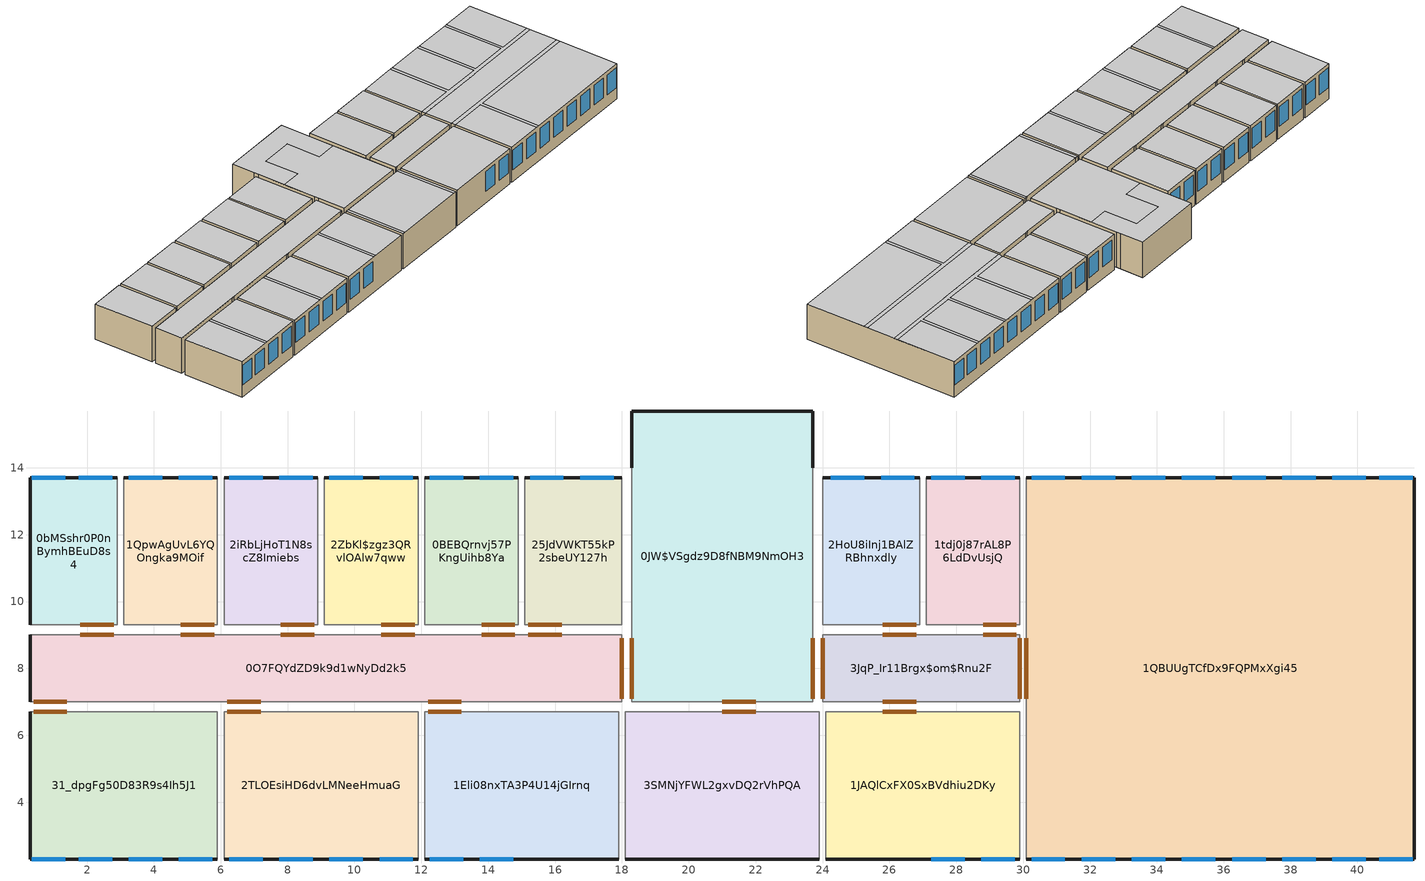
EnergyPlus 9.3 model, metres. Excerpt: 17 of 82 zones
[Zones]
2TLOEsiHD6dvLMNeeHmuaG
 floor ground (BS Ground Floor): 11.9,6.7 11.9,2.3 6.1,2.3 6.1,6.7 z-3
 wall outside (BS Exterior Wall): 6.1,2.3 11.9,2.3 z-3:-0.3
 wall to 31_dpgFg50D83R9s4Ih5J1 (BS Interior Wall): 6.1,6.7 6.1,2.3 z-3:-0.3
 wall to 1Eli08nxTA3P4U14jGIrnq (BS Interior Wall): 11.9,2.3 11.9,6.7 z-3:-0.3
 wall to 0O7FQYdZD9k9d1wNyDd2k5 (BS Interior Wall): 11.9,6.7 6.1,6.7 z-3:-0.3
 window (BS Exterior Window): 7.75,2.3 8.75,2.3 / 6.25,2.3 7.25,2.3 / 9.25,2.3 10.25,2.3 / 10.75,2.3 11.75,2.3 z-2.1:-0.6
 door inside (BS Door): 7.2,6.7 6.2,6.7 z-3:-0.9
 ceiling to 09WsbmJJv6TgaWqeocPstf (BS Ceiling): 8.9,2.3 8.9,6.7 6.1,6.7 6.1,2.3 z-0.3
 ceiling adiabatic (BS Ceiling): 9.1,2.3 9.1,6.7 8.9,6.7 8.9,2.3 z-0.3
 ceiling to 3UMvCGGJzBQvwT9cleEubf (BS Ceiling): 11.9,2.3 11.9,6.7 9.1,6.7 9.1,2.3 z-0.3
31_dpgFg50D83R9s4Ih5J1
 floor ground (BS Ground Floor): 5.9,6.7 5.9,2.3 0.3,2.3 0.3,6.7 z-3
 wall outside (BS Exterior Wall): 0.3,6.7 0.3,2.3 5.9,2.3 z-3:-0.3
 wall to 0O7FQYdZD9k9d1wNyDd2k5 (BS Interior Wall): 5.9,6.7 0.3,6.7 z-3:-0.3
 window (BS Exterior Window): 0.35,2.3 1.35,2.3 / 1.75,2.3 2.75,2.3 / 3.25,2.3 4.25,2.3 / 4.75,2.3 5.75,2.3 z-2.1:-0.6
 door inside (BS Door): 1.4,6.7 0.4,6.7 z-3:-0.9
 ceiling to 2$ShtOrYz0XPTGA1H8rO5z (BS Ceiling): 2.9,2.3 2.9,6.7 0.3,6.7 0.3,2.3 z-0.3
 ceiling adiabatic (BS Ceiling): 3.1,2.3 3.1,6.7 2.9,6.7 2.9,2.3 z-0.3
 ceiling to 09WsbmJJv6TgaWqeocPstf (BS Ceiling): 5.9,2.3 5.9,6.7 3.1,6.7 3.1,2.3 z-0.3
1Eli08nxTA3P4U14jGIrnq
 floor ground (BS Ground Floor): 17.9,6.7 17.9,2.3 12.1,2.3 12.1,6.7 z-3
 wall outside (BS Exterior Wall): 12.1,2.3 17.9,2.3 z-3:-0.3
 wall to 3SMNjYFWL2gxvDQ2rVhPQA (BS Interior Wall): 17.9,2.3 17.9,6.7 z-3:-0.3
 wall to 0O7FQYdZD9k9d1wNyDd2k5 (BS Interior Wall): 17.9,6.7 12.1,6.7 z-3:-0.3
 window (BS Exterior Window): 13.75,2.3 14.75,2.3 / 12.25,2.3 13.25,2.3 z-2.1:-0.6
 door inside (BS Door): 13.2,6.7 12.2,6.7 z-3:-0.9
 ceiling to 1gYSpsiMz07v0rntM8bwQn (BS Ceiling): 17.9,2.3 17.9,6.7 15.1,6.7 15.1,2.3 z-0.3
 ceiling adiabatic (BS Ceiling): 15.1,2.3 15.1,6.7 14.9,6.7 14.9,2.3 z-0.3
 ceiling to 3UMvCGGJzBQvwT9cleEubf (BS Ceiling): 14.9,2.3 14.9,6.7 12.1,6.7 12.1,2.3 z-0.3
0O7FQYdZD9k9d1wNyDd2k5
 floor ground (BS Ground Floor): 18,9 18,7 0.3,7 0.3,9 z-3
 wall outside (BS Exterior Wall): 0.3,9 0.3,7 z-3:-0.3
 wall adiabatic (BS Interior Wall): 17.9,7 18,7 / 11.9,7 12.1,7 / 5.9,7 6.1,7 / 3.1,9 2.9,9 / 6.1,9 5.9,9 / 9.1,9 8.9,9 / 12.1,9 11.9,9 / 15.1,9 14.9,9 z-3:-0.3
 wall to 0bMSshr0P0nBymhBEuD8s4 (BS Interior Wall): 2.9,9 0.3,9 z-3:-0.3
 wall to 1QpwAgUvL6YQOngka9MOif (BS Interior Wall): 5.9,9 3.1,9 z-3:-0.3
 wall to 2iRbLjHoT1N8scZ8Imiebs (BS Interior Wall): 8.9,9 6.1,9 z-3:-0.3
 wall to 2ZbKl$zgz3QRvlOAlw7qww (BS Interior Wall): 11.9,9 9.1,9 z-3:-0.3
 wall to 0BEBQrnvj57PKngUihb8Ya (BS Interior Wall): 14.9,9 12.1,9 z-3:-0.3
 wall to 25JdVWKT55kP2sbeUY127h (BS Interior Wall): 18,9 15.1,9 z-3:-0.3
 wall to 0JW$VSgdz9D8fNBM9NmOH3 (BS Interior Wall): 18,7 18,9 z-3:-0.3
 door inside (BS Door): 12.2,7 13.2,7 / 6.2,7 7.2,7 / 0.4,7 1.4,7 / 2.8,9 1.8,9 / 11.8,9 10.8,9 / 8.8,9 7.8,9 / 5.8,9 4.8,9 / 14.8,9 13.8,9 / 16.2,9 15.2,9 / 18,7.1 18,8.9 z-3:-0.9
 ceiling to 26YnHL8MX1E9g1t5f9XqW_ (BS Ceiling): 18,7 18,9 0.3,9 0.3,7 z-0.3
3SMNjYFWL2gxvDQ2rVhPQA
 floor ground (BS Ground Floor): 23.9,6.7 23.9,2.3 18.1,2.3 18.1,6.7 z-3
 wall outside (BS Exterior Wall): 18.1,2.3 23.9,2.3 z-3:-0.3
 wall to 1JAQlCxFX0SxBVdhiu2DKy (BS Interior Wall): 23.9,2.3 23.9,6.7 z-3:-0.3
 wall adiabatic (BS Interior Wall): 18.3,6.7 18.1,6.7 / 23.9,6.7 23.7,6.7 z-3:-0.3
 wall to 0JW$VSgdz9D8fNBM9NmOH3 (BS Interior Wall): 23.7,6.7 18.3,6.7 z-3:-0.3
 door inside (BS Door): 22,6.7 21,6.7 z-3:-0.9
 ceiling adiabatic (BS Ceiling): 18.3,2.3 18.3,6.7 18.1,6.7 18.1,2.3 z-0.3; 23.9,2.3 23.9,6.7 23.7,6.7 23.7,2.3 z-0.3
 ceiling to 17EsaK5fzDkRX6$zLq3X7d (BS Ceiling): 23.7,2.3 23.7,6.7 18.3,6.7 18.3,2.3 z-0.3
1JAQlCxFX0SxBVdhiu2DKy
 floor ground (BS Ground Floor): 29.9,6.7 29.9,2.3 24.1,2.3 24.1,6.7 z-3
 wall outside (BS Exterior Wall): 24.1,2.3 29.9,2.3 z-3:-0.3
 wall to 3JqP_Ir11Brgx$om$Rnu2F (BS Interior Wall): 29.9,6.7 24.1,6.7 z-3:-0.3
 wall to 1QBUUgTCfDx9FQPMxXgi45 (BS Interior Wall): 29.9,2.3 29.9,6.7 z-3:-0.3
 window (BS Exterior Window): 27.25,2.3 28.25,2.3 / 28.75,2.3 29.75,2.3 z-2.1:-0.6
 door inside (BS Door): 26.8,6.7 25.8,6.7 z-3:-0.9
 ceiling to 28YU0QXArFLOXLb8tv7Zx0 (BS Ceiling): 29.9,2.3 29.9,6.7 24.1,6.7 24.1,2.3 z-0.3
0bMSshr0P0nBymhBEuD8s4
 floor ground (BS Ground Floor): 2.9,13.7 2.9,9.3 0.3,9.3 0.3,13.7 z-3
 wall outside (BS Exterior Wall): 2.9,13.7 0.3,13.7 0.3,9.3 z-3:-0.3
 wall to 1QpwAgUvL6YQOngka9MOif (BS Interior Wall): 2.9,9.3 2.9,13.7 z-3:-0.3
 window (BS Exterior Window): 1.35,13.7 0.35,13.7 / 2.75,13.7 1.75,13.7 z-2.1:-0.6
 door inside (BS Door): 1.8,9.3 2.8,9.3 z-3:-0.9
 ceiling to 24G0B2UenAqgakIuZtbaoK (BS Ceiling): 2.9,9.3 2.9,13.7 0.3,13.7 0.3,9.3 z-0.3
25JdVWKT55kP2sbeUY127h
 floor ground (BS Ground Floor): 18,13.7 18,9.3 15.1,9.3 15.1,13.7 z-3
 wall outside (BS Exterior Wall): 18,13.7 15.1,13.7 z-3:-0.3
 wall to 0BEBQrnvj57PKngUihb8Ya (BS Interior Wall): 15.1,13.7 15.1,9.3 z-3:-0.3
 wall to 0JW$VSgdz9D8fNBM9NmOH3 (BS Interior Wall): 18,9.3 18,13.7 z-3:-0.3
 window (BS Exterior Window): 17.75,13.7 16.75,13.7 / 16.25,13.7 15.25,13.7 z-2.1:-0.6
 door inside (BS Door): 15.2,9.3 16.2,9.3 z-3:-0.9
 ceiling to 3y8q8HIInEbPJU0A6f2a_u (BS Ceiling): 18,9.3 18,13.7 15.1,13.7 15.1,9.3 z-0.3
1QBUUgTCfDx9FQPMxXgi45
 floor ground (BS Ground Floor): 41.7,13.7 41.7,2.3 30.1,2.3 30.1,13.7 z-3
 wall outside (BS Exterior Wall): 30.1,2.3 41.7,2.3 41.7,13.7 30.1,13.7 z-3:-0.3
 wall adiabatic (BS Interior Wall): 30.1,7 30.1,6.7 / 30.1,9.3 30.1,9 z-3:-0.3
 wall to 3JqP_Ir11Brgx$om$Rnu2F (BS Interior Wall): 30.1,9 30.1,7 z-3:-0.3
 wall to 1tdj0j87rAL8P6LdDvUsjQ (BS Interior Wall): 30.1,13.7 30.1,9.3 z-3:-0.3
 window (BS Exterior Window): 40.65,2.3 41.65,2.3 / 37.75,2.3 38.75,2.3 / 39.25,2.3 40.25,2.3 / 36.25,2.3 37.25,2.3 / 34.75,2.3 35.75,2.3 / 30.25,2.3 31.25,2.3 / 31.75,2.3 32.75,2.3 / 33.25,2.3 34.25,2.3 / 41.65,13.7 40.65,13.7 / 40.25,13.7 39.25,13.7 / 38.75,13.7 37.75,13.7 / 34.25,13.7 33.25,13.7 / 35.75,13.7 34.75,13.7 / 31.25,13.7 30.25,13.7 / 37.25,13.7 36.25,13.7 / 32.75,13.7 31.75,13.7 z-2.1:-0.6
 door inside (BS Door): 30.1,8.9 30.1,7.1 z-3:-0.9
 ceiling to 1Z$w3$N_13YffCqXVBoBCa (BS Ceiling): 41.7,7 41.7,9 30.1,9 30.1,7 z-0.3
 ceiling adiabatic (BS Ceiling): 41.7,6.7 41.7,7 30.1,7 30.1,6.7 32.9,6.7 32.9,2.3 33.1,2.3 33.1,6.7 z-0.3; 41.7,9 41.7,9.3 39.1,9.3 39.1,13.7 38.9,13.7 38.9,9.3 36.1,9.3 36.1,13.7 35.9,13.7 35.9,9.3 33.1,9.3 33.1,13.7 32.9,13.7 32.9,9.3 30.1,9.3 30.1,9 z-0.3
 ceiling to 28YU0QXArFLOXLb8tv7Zx0 (BS Ceiling): 32.9,2.3 32.9,6.7 30.1,6.7 30.1,2.3 z-0.3
 ceiling to 0Tf7hcnY5AgeE6TFtWapUN (BS Ceiling): 32.9,9.3 32.9,13.7 30.1,13.7 30.1,9.3 z-0.3
 ceiling to 2CAVIuJW50sAVRxm59_x_k (BS Ceiling): 41.7,2.3 41.7,6.7 33.1,6.7 33.1,2.3 z-0.3
 ceiling to 1ciEMdK194$PcnrAv_YvfJ (BS Ceiling): 35.9,9.3 35.9,13.7 33.1,13.7 33.1,9.3 z-0.3
 ceiling to 1g$qQkJorD8hLW$BOvtPdP (BS Ceiling): 41.7,9.3 41.7,13.7 39.1,13.7 39.1,9.3 z-0.3
 ceiling to 2rE_9EFvr8t85Oy6rBf8K2 (BS Ceiling): 38.9,9.3 38.9,13.7 36.1,13.7 36.1,9.3 z-0.3
3JqP_Ir11Brgx$om$Rnu2F
 floor ground (BS Ground Floor): 29.9,9 29.9,7 24,7 24,9 z-3
 wall adiabatic (BS Interior Wall): 24,7 24.1,7 / 27.1,9 26.9,9 z-3:-0.3
 wall to 0JW$VSgdz9D8fNBM9NmOH3 (BS Interior Wall): 24,9 24,7 z-3:-0.3
 wall to 2HoU8iInj1BAlZRBhnxdly (BS Interior Wall): 26.9,9 24,9 z-3:-0.3
 wall to 1tdj0j87rAL8P6LdDvUsjQ (BS Interior Wall): 29.9,9 27.1,9 z-3:-0.3
 door inside (BS Door): 25.8,7 26.8,7 / 24,8.9 24,7.1 / 29.9,7.1 29.9,8.9 / 26.8,9 25.8,9 / 29.8,9 28.8,9 z-3:-0.9
 ceiling to 1Z$w3$N_13YffCqXVBoBCa (BS Ceiling): 29.9,7 29.9,9 24,9 24,7 z-0.3
1QpwAgUvL6YQOngka9MOif
 floor ground (BS Ground Floor): 5.9,13.7 5.9,9.3 3.1,9.3 3.1,13.7 z-3
 wall outside (BS Exterior Wall): 5.9,13.7 3.1,13.7 z-3:-0.3
 wall to 2iRbLjHoT1N8scZ8Imiebs (BS Interior Wall): 5.9,9.3 5.9,13.7 z-3:-0.3
 window (BS Exterior Window): 5.75,13.7 4.75,13.7 / 4.25,13.7 3.25,13.7 z-2.1:-0.6
 door inside (BS Door): 4.8,9.3 5.8,9.3 z-3:-0.9
 ceiling to 24G0B2UenAqgakIuZtbaoK (BS Ceiling): 5.9,9.3 5.9,13.7 3.1,13.7 3.1,9.3 z-0.3
0BEBQrnvj57PKngUihb8Ya
 floor ground (BS Ground Floor): 14.9,13.7 14.9,9.3 12.1,9.3 12.1,13.7 z-3
 wall outside (BS Exterior Wall): 14.9,13.7 12.1,13.7 z-3:-0.3
 wall to 2ZbKl$zgz3QRvlOAlw7qww (BS Interior Wall): 12.1,13.7 12.1,9.3 z-3:-0.3
 window (BS Exterior Window): 14.75,13.7 13.75,13.7 / 13.25,13.7 12.25,13.7 z-2.1:-0.6
 door inside (BS Door): 13.8,9.3 14.8,9.3 z-3:-0.9
 ceiling to 3H_ATePCb6Lw5KagDN$ms5 (BS Ceiling): 14.9,9.3 14.9,13.7 12.1,13.7 12.1,9.3 z-0.3
2HoU8iInj1BAlZRBhnxdly
 floor ground (BS Ground Floor): 26.9,13.7 26.9,9.3 24,9.3 24,13.7 z-3
 wall outside (BS Exterior Wall): 26.9,13.7 24,13.7 z-3:-0.3
 wall to 1tdj0j87rAL8P6LdDvUsjQ (BS Interior Wall): 26.9,9.3 26.9,13.7 z-3:-0.3
 wall to 0JW$VSgdz9D8fNBM9NmOH3 (BS Interior Wall): 24,13.7 24,9.3 z-3:-0.3
 window (BS Exterior Window): 25.25,13.7 24.25,13.7 / 26.75,13.7 25.75,13.7 z-2.1:-0.6
 door inside (BS Door): 25.8,9.3 26.8,9.3 z-3:-0.9
 ceiling to 0RMroonC1AXh6EjqN_8CcK (BS Ceiling): 26.9,9.3 26.9,13.7 24,13.7 24,9.3 z-0.3
1tdj0j87rAL8P6LdDvUsjQ
 floor ground (BS Ground Floor): 29.9,13.7 29.9,9.3 27.1,9.3 27.1,13.7 z-3
 wall outside (BS Exterior Wall): 29.9,13.7 27.1,13.7 z-3:-0.3
 window (BS Exterior Window): 29.75,13.7 28.75,13.7 / 28.25,13.7 27.25,13.7 z-2.1:-0.6
 door inside (BS Door): 28.8,9.3 29.8,9.3 z-3:-0.9
 ceiling to 2xvthi2mz9x9VnWZ9nWk7J (BS Ceiling): 29.9,9.3 29.9,13.7 27.1,13.7 27.1,9.3 z-0.3
2iRbLjHoT1N8scZ8Imiebs
 floor ground (BS Ground Floor): 8.9,13.7 8.9,9.3 6.1,9.3 6.1,13.7 z-3
 wall outside (BS Exterior Wall): 8.9,13.7 6.1,13.7 z-3:-0.3
 wall to 2ZbKl$zgz3QRvlOAlw7qww (BS Interior Wall): 8.9,9.3 8.9,13.7 z-3:-0.3
 window (BS Exterior Window): 8.75,13.7 7.75,13.7 / 7.25,13.7 6.25,13.7 z-2.1:-0.6
 door inside (BS Door): 7.8,9.3 8.8,9.3 z-3:-0.9
 ceiling to 3H_ATePCb6Lw5KagDN$ms5 (BS Ceiling): 8.9,9.3 8.9,13.7 6.1,13.7 6.1,9.3 z-0.3
2ZbKl$zgz3QRvlOAlw7qww
 floor ground (BS Ground Floor): 11.9,13.7 11.9,9.3 9.1,9.3 9.1,13.7 z-3
 wall outside (BS Exterior Wall): 11.9,13.7 9.1,13.7 z-3:-0.3
 window (BS Exterior Window): 11.75,13.7 10.75,13.7 / 10.25,13.7 9.25,13.7 z-2.1:-0.6
 door inside (BS Door): 10.8,9.3 11.8,9.3 z-3:-0.9
 ceiling to 3H_ATePCb6Lw5KagDN$ms5 (BS Ceiling): 11.9,9.3 11.9,13.7 9.1,13.7 9.1,9.3 z-0.3
0JW$VSgdz9D8fNBM9NmOH3
 floor ground (BS Ground Floor): 23.7,15.7 23.7,7 18.3,7 18.3,15.7 z-3
 wall outside (BS Exterior Wall): 23.7,14 23.7,15.7 18.3,15.7 18.3,14 z-3:-0.3
 wall adiabatic (BS Interior Wall): 18.3,14 18.3,13.7 / 23.7,13.7 23.7,14 / 23.7,9 23.7,9.3 / 18.3,9.3 18.3,9 z-3:-0.3
 door inside (BS Door): 21,7 22,7 / 23.7,7.1 23.7,8.9 / 18.3,8.9 18.3,7.1 z-3:-0.9
 ceiling to 17EsaK5fzDkRX6$zLq3X7d (Air Wall): 23.7,11.7 23.7,15.7 18.3,15.7 18.3,11.7 19.8,11.7 19.8,14.2 22.2,14.2 22.2,11.7 z-0.3
 ceiling to 17EsaK5fzDkRX6$zLq3X7d (BS Ceiling): 23.7,7 23.7,11.7 22.2,11.7 22.2,14.2 19.8,14.2 19.8,11.7 18.3,11.7 18.3,7 z-0.3
[Building]
None: North Axis=0; Terrain=Suburbs; Loads Convergence Tolerance Value=0.04; Temperature Convergence Tolerance Value=0.4; Solar Distribution=FullInteriorAndExterior; Maximum Number of Warmup Days=25; Minimum Number of Warmup Days=6
[Site:Location]
DENVER_STAPLETON_CO_USA_WMO_724690: Latitude=39.77; Longitude=-104.87; Time Zone=-7; Elevation=1611
[SizingPeriod:DesignDay] Day of Month=21; Humidity Condition Type=Wetbulb; Barometric Pressure=83411; Rain Indicator=No; Snow Indicator=No; Daylight Saving Time Indicator=No; Solar Model Indicator=ASHRAEClearSky
Name | Month | Day Type | Maximum DryBulb Temperature | Daily DryBulb Temperature Range | Wetbulb or DewPoint at Maximum DryBulb | Wind Speed | Wind Direction | Sky Clearness
DENVER_STAPLETON Ann Htg 99.6% Condns DB | 12 | WinterDesignDay | -20 | 0 | -20 | 2.3 | 180 | 0
DENVER_STAPLETON Ann Clg .4% Condns DB=>MWB | 7 | SummerDesignDay | 34.1 | 15.2 | 15.8 | 4 | 120 | 1
[MATERIAL] Roughness=MediumRough; Thermal Absorptance=0.9; Solar Absorptance=0.7; Visible Absorptance=0.7
Name | Thickness | Conductivity | Density | Specific Heat
hardwood | 0.04 | 0.13 | 650 | 1500
concrete_CEM_II_BS325R_wz05 | 0.175 | 2.1 | 2420 | 1000
EPS_040_15 | 0.07 | 0.04 | 15 | 1500
lime_plaster | 0.01 | 0.7 | 1600 | 850
vertical_core_brick_700 | 0.15 | 0.13 | 695 | 850
cement_floating_screed_2_bottom | 0.04 | 1.4 | 1990 | 1000
[WINDOWMATERIAL:SIMPLEGLAZINGSYSTEM]
Glas1995_2015AluoderStahlfensterWaermeschutzverglasungzweifach: UFactor=1.24754; Solar Heat Gain Coefficient=0.65; Visible Transmittance=0.8
[CONSTRUCTION]
BS Exterior Window: Glas1995_2015AluoderStahlfensterWaermeschutzverglasungzweifach
BS Door: hardwood
BS Exterior Wall: EPS_040_15, concrete_CEM_II_BS325R_wz05
BS Interior Wall: lime_plaster, vertical_core_brick_700, lime_plaster
BS Ground Floor: concrete_CEM_II_BS325R_wz05, EPS_040_15, cement_floating_screed_2_bottom
BS Ceiling: cement_floating_screed_2_bottom, EPS_040_15, concrete_CEM_II_BS325R_wz05
[CONSTRUCTION:AIRBOUNDARY]
Air Wall: GroupedZones, GroupedZones, SimpleMixing, 0.5
[ZONE] Type=1; Multiplier=1; Ceiling Height=autocalculate; Floor Area=autocalculate; Part of Total Floor Area=Yes
Name | Volume
2TLOEsiHD6dvLMNeeHmuaG; 1Eli08nxTA3P4U14jGIrnq; 3SMNjYFWL2gxvDQ2rVhPQA; 1JAQlCxFX0SxBVdhiu2DKy | 68.904
31_dpgFg50D83R9s4Ih5J1 | 66.528
0O7FQYdZD9k9d1wNyDd2k5 | 95.58
0bMSshr0P0nBymhBEuD8s4 | 30.888
25JdVWKT55kP2sbeUY127h; 2HoU8iInj1BAlZRBhnxdly | 34.452
1QBUUgTCfDx9FQPMxXgi45 | 357.048
3JqP_Ir11Brgx$om$Rnu2F | 31.86
1QpwAgUvL6YQOngka9MOif; 0BEBQrnvj57PKngUihb8Ya; 1tdj0j87rAL8P6LdDvUsjQ; 2iRbLjHoT1N8scZ8Imiebs; 2ZbKl$zgz3QRvlOAlw7qww | 33.264
0JW$VSgdz9D8fNBM9NmOH3 | 126.846
[PEOPLE] Number of People Schedule=Schedule People Single office; Number of People Calculation Method=People/Area; People per Zone Floor Area=0.0714286; Fraction Radiant=0.5; Sensible Heat Fraction=autocalculate; Activity Level Schedule=Schedule Activity 70; Carbon Dioxide Generation Rate=3.82e-08; Enable ASHRAE 55 Comfort Warnings=No; Mean Radiant Temperature Calculation Type=ZoneAveraged; Clothing Insulation Calculation Method=ClothingInsulationSchedule
Name | Zone or ZoneList
2TLOEsiHD6dvLMNeeHmuaG | 2TLOEsiHD6dvLMNeeHmuaG
31_dpgFg50D83R9s4Ih5J1 | 31_dpgFg50D83R9s4Ih5J1
1Eli08nxTA3P4U14jGIrnq | 1Eli08nxTA3P4U14jGIrnq
0O7FQYdZD9k9d1wNyDd2k5 | 0O7FQYdZD9k9d1wNyDd2k5
3SMNjYFWL2gxvDQ2rVhPQA | 3SMNjYFWL2gxvDQ2rVhPQA
1JAQlCxFX0SxBVdhiu2DKy | 1JAQlCxFX0SxBVdhiu2DKy
0bMSshr0P0nBymhBEuD8s4 | 0bMSshr0P0nBymhBEuD8s4
25JdVWKT55kP2sbeUY127h | 25JdVWKT55kP2sbeUY127h
1QBUUgTCfDx9FQPMxXgi45 | 1QBUUgTCfDx9FQPMxXgi45
3JqP_Ir11Brgx$om$Rnu2F | 3JqP_Ir11Brgx$om$Rnu2F
1QpwAgUvL6YQOngka9MOif | 1QpwAgUvL6YQOngka9MOif
0BEBQrnvj57PKngUihb8Ya | 0BEBQrnvj57PKngUihb8Ya
2HoU8iInj1BAlZRBhnxdly | 2HoU8iInj1BAlZRBhnxdly
1tdj0j87rAL8P6LdDvUsjQ | 1tdj0j87rAL8P6LdDvUsjQ
2iRbLjHoT1N8scZ8Imiebs | 2iRbLjHoT1N8scZ8Imiebs
2ZbKl$zgz3QRvlOAlw7qww | 2ZbKl$zgz3QRvlOAlw7qww
0JW$VSgdz9D8fNBM9NmOH3 | 0JW$VSgdz9D8fNBM9NmOH3
[LIGHTS] Schedule=Schedule Lighting Single office; Design Level Calculation Method=Watts/Area; Watts per Zone Floor Area=15.9; Return Air Fraction=0; Fraction Radiant=0.42; Fraction Visible=0.18; Fraction Replaceable=1; EndUse Subcategory=General; Return Air Fraction Calculated from Plenum Temperature=No; Return Air Fraction Function of Plenum Temperature Coefficient 1=0; Return Air Fraction Function of Plenum Temperature Coefficient 2=0
Name | Zone or ZoneList
2TLOEsiHD6dvLMNeeHmuaG | 2TLOEsiHD6dvLMNeeHmuaG
31_dpgFg50D83R9s4Ih5J1 | 31_dpgFg50D83R9s4Ih5J1
1Eli08nxTA3P4U14jGIrnq | 1Eli08nxTA3P4U14jGIrnq
0O7FQYdZD9k9d1wNyDd2k5 | 0O7FQYdZD9k9d1wNyDd2k5
3SMNjYFWL2gxvDQ2rVhPQA | 3SMNjYFWL2gxvDQ2rVhPQA
1JAQlCxFX0SxBVdhiu2DKy | 1JAQlCxFX0SxBVdhiu2DKy
0bMSshr0P0nBymhBEuD8s4 | 0bMSshr0P0nBymhBEuD8s4
25JdVWKT55kP2sbeUY127h | 25JdVWKT55kP2sbeUY127h
1QBUUgTCfDx9FQPMxXgi45 | 1QBUUgTCfDx9FQPMxXgi45
3JqP_Ir11Brgx$om$Rnu2F | 3JqP_Ir11Brgx$om$Rnu2F
1QpwAgUvL6YQOngka9MOif | 1QpwAgUvL6YQOngka9MOif
0BEBQrnvj57PKngUihb8Ya | 0BEBQrnvj57PKngUihb8Ya
2HoU8iInj1BAlZRBhnxdly | 2HoU8iInj1BAlZRBhnxdly
1tdj0j87rAL8P6LdDvUsjQ | 1tdj0j87rAL8P6LdDvUsjQ
2iRbLjHoT1N8scZ8Imiebs | 2iRbLjHoT1N8scZ8Imiebs
2ZbKl$zgz3QRvlOAlw7qww | 2ZbKl$zgz3QRvlOAlw7qww
0JW$VSgdz9D8fNBM9NmOH3 | 0JW$VSgdz9D8fNBM9NmOH3
[ELECTRICEQUIPMENT] Schedule=Schedule Equipment Single office; Design Level Calculation Method=Watts/Area; Watts per Zone Floor Area=7; Fraction Latent=0; Fraction Radiant=0; Fraction Lost=0; EndUse Subcategory=General
Name | Zone or ZoneList
2TLOEsiHD6dvLMNeeHmuaG | 2TLOEsiHD6dvLMNeeHmuaG
31_dpgFg50D83R9s4Ih5J1 | 31_dpgFg50D83R9s4Ih5J1
1Eli08nxTA3P4U14jGIrnq | 1Eli08nxTA3P4U14jGIrnq
0O7FQYdZD9k9d1wNyDd2k5 | 0O7FQYdZD9k9d1wNyDd2k5
3SMNjYFWL2gxvDQ2rVhPQA | 3SMNjYFWL2gxvDQ2rVhPQA
1JAQlCxFX0SxBVdhiu2DKy | 1JAQlCxFX0SxBVdhiu2DKy
0bMSshr0P0nBymhBEuD8s4 | 0bMSshr0P0nBymhBEuD8s4
25JdVWKT55kP2sbeUY127h | 25JdVWKT55kP2sbeUY127h
1QBUUgTCfDx9FQPMxXgi45 | 1QBUUgTCfDx9FQPMxXgi45
3JqP_Ir11Brgx$om$Rnu2F | 3JqP_Ir11Brgx$om$Rnu2F
1QpwAgUvL6YQOngka9MOif | 1QpwAgUvL6YQOngka9MOif
0BEBQrnvj57PKngUihb8Ya | 0BEBQrnvj57PKngUihb8Ya
2HoU8iInj1BAlZRBhnxdly | 2HoU8iInj1BAlZRBhnxdly
1tdj0j87rAL8P6LdDvUsjQ | 1tdj0j87rAL8P6LdDvUsjQ
2iRbLjHoT1N8scZ8Imiebs | 2iRbLjHoT1N8scZ8Imiebs
2ZbKl$zgz3QRvlOAlw7qww | 2ZbKl$zgz3QRvlOAlw7qww
0JW$VSgdz9D8fNBM9NmOH3 | 0JW$VSgdz9D8fNBM9NmOH3
[ZONEINFILTRATION:DESIGNFLOWRATE] Schedule=Continuous; Design Flow Rate Calculation Method=AirChanges/Hour; Air Changes per Hour=0.2; Constant Term Coefficient=1; Temperature Term Coefficient=0; Velocity Term Coefficient=0; Velocity Squared Term Coefficient=0
Name | Zone or ZoneList
2TLOEsiHD6dvLMNeeHmuaG | 2TLOEsiHD6dvLMNeeHmuaG
31_dpgFg50D83R9s4Ih5J1 | 31_dpgFg50D83R9s4Ih5J1
1Eli08nxTA3P4U14jGIrnq | 1Eli08nxTA3P4U14jGIrnq
0O7FQYdZD9k9d1wNyDd2k5 | 0O7FQYdZD9k9d1wNyDd2k5
3SMNjYFWL2gxvDQ2rVhPQA | 3SMNjYFWL2gxvDQ2rVhPQA
1JAQlCxFX0SxBVdhiu2DKy | 1JAQlCxFX0SxBVdhiu2DKy
0bMSshr0P0nBymhBEuD8s4 | 0bMSshr0P0nBymhBEuD8s4
25JdVWKT55kP2sbeUY127h | 25JdVWKT55kP2sbeUY127h
1QBUUgTCfDx9FQPMxXgi45 | 1QBUUgTCfDx9FQPMxXgi45
3JqP_Ir11Brgx$om$Rnu2F | 3JqP_Ir11Brgx$om$Rnu2F
1QpwAgUvL6YQOngka9MOif | 1QpwAgUvL6YQOngka9MOif
0BEBQrnvj57PKngUihb8Ya | 0BEBQrnvj57PKngUihb8Ya
2HoU8iInj1BAlZRBhnxdly | 2HoU8iInj1BAlZRBhnxdly
1tdj0j87rAL8P6LdDvUsjQ | 1tdj0j87rAL8P6LdDvUsjQ
2iRbLjHoT1N8scZ8Imiebs | 2iRbLjHoT1N8scZ8Imiebs
2ZbKl$zgz3QRvlOAlw7qww | 2ZbKl$zgz3QRvlOAlw7qww
0JW$VSgdz9D8fNBM9NmOH3 | 0JW$VSgdz9D8fNBM9NmOH3
[HVACTEMPLATE:THERMOSTAT]
Name | Heating Setpoint Schedule | Cooling Setpoint Schedule
STAT_default | H_SetBack_20 | C_SetBack_25
STATS Single office | Schedule Heating Single office | Schedule Cooling Single office
[HVACTEMPLATE:ZONE:IDEALLOADSAIRSYSTEM] Template Thermostat=STATS Single office; Maximum Heating Supply Air Temperature=50; Minimum Cooling Supply Air Temperature=13; Maximum Heating Supply Air Humidity Ratio=0.0156; Minimum Cooling Supply Air Humidity Ratio=0.0077; Heating Limit=NoLimit; Cooling Limit=NoLimit; Heating Availability Schedule=On; Cooling Availability Schedule=On; Dehumidification Control Type=ConstantSensibleHeatRatio; Cooling Sensible Heat Ratio=0.7; Dehumidification Setpoint=60; Humidification Control Type=None; Humidification Setpoint=30; Outdoor Air Method=None; Outdoor Air Flow Rate per Person=0.00944; Outdoor Air Flow Rate per Zone Floor Area=0; Outdoor Air Flow Rate per Zone=0; Demand Controlled Ventilation Type=None; Outdoor Air Economizer Type=NoEconomizer; Heat Recovery Type=None; Sensible Heat Recovery Effectiveness=0.7; Latent Heat Recovery Effectiveness=0.65
2TLOEsiHD6dvLMNeeHmuaG; 31_dpgFg50D83R9s4Ih5J1; 1Eli08nxTA3P4U14jGIrnq; 0O7FQYdZD9k9d1wNyDd2k5; 3SMNjYFWL2gxvDQ2rVhPQA; 1JAQlCxFX0SxBVdhiu2DKy; 0bMSshr0P0nBymhBEuD8s4; 25JdVWKT55kP2sbeUY127h; 1QBUUgTCfDx9FQPMxXgi45; 3JqP_Ir11Brgx$om$Rnu2F; 1QpwAgUvL6YQOngka9MOif; 0BEBQrnvj57PKngUihb8Ya; 2HoU8iInj1BAlZRBhnxdly; 1tdj0j87rAL8P6LdDvUsjQ; 2iRbLjHoT1N8scZ8Imiebs; 2ZbKl$zgz3QRvlOAlw7qww; 0JW$VSgdz9D8fNBM9NmOH3
[SCHEDULE:DAY:HOURLY]
Schedule Heating Single office: 21, 21, 21, 21, 21, 21, 21, 21, 21, 21, 21, 21, 21, 21, 21, 21, 21, 21, 21, 21, 21, 21, 21, 21
Schedule Cooling Single office: 25, 25, 25, 25, 25, 25, 25, 25, 25, 25, 25, 25, 25, 25, 25, 25, 25, 25, 25, 25, 25, 25, 25, 25
Schedule People Single office: 0, 0, 0, 0, 0, 0, 0, 0.2, 0.4, 0.6, 0.8, 0.8, 0.4, 0.6, 0.8, 0.8, 0.4, 0.2, 0, 0, 0, 0, 0, 0
Schedule Equipment Single office: 0.1, 0.1, 0.1, 0.1, 0.1, 0.1, 0.1, 0.2, 0.4, 0.6, 0.8, 0.8, 0.4, 0.6, 0.8, 0.8, 0.4, 0.2, 0.1, 0.1, 0.1, 0.1, 0.1, 0.1
Schedule Lighting Single office: 0, 0, 0, 0, 0, 0, 1, 1, 1, 1, 1, 1, 1, 1, 1, 1, 1, 1, 0, 0, 0, 0, 0, 0
[SCHEDULE:WEEK:COMPACT]
Schedule Heating Single office: AllDays, Schedule Heating Single office
Schedule Cooling Single office: AllDays, Schedule Cooling Single office
Schedule People Single office: AllDays, Schedule People Single office
Schedule Equipment Single office: AllDays, Schedule Equipment Single office
Schedule Lighting Single office: AllDays, Schedule Lighting Single office
[SCHEDULE:YEAR]
Schedule Heating Single office: Schedule Heating Single office, 1, 1, 12, 31
Schedule Cooling Single office: Schedule Cooling Single office, 1, 1, 12, 31
Schedule People Single office: Schedule People Single office, 1, 1, 12, 31
Schedule Equipment Single office: Schedule Equipment Single office, 1, 1, 12, 31
Schedule Lighting Single office: Schedule Lighting Single office, 1, 1, 12, 31
[Schedule:Compact]
Continuous; On: Through: 12/31, For: AllDays, Until: 24:00, 1
[SCHEDULE:COMPACT]
H_SetBack_20: Through: 12/31, For: Alldays, Until: 5:00, 18, Until: 21:00, 20, Until: 24:00, 18
C_SetBack_25: Through: 12/31, For: Alldays, Until: 5:00, 26, Until: 21:00, 25, Until: 24:00, 26
Schedule Activity 70: Through: 12/31, For: Alldays, Until: 24:00, 70
